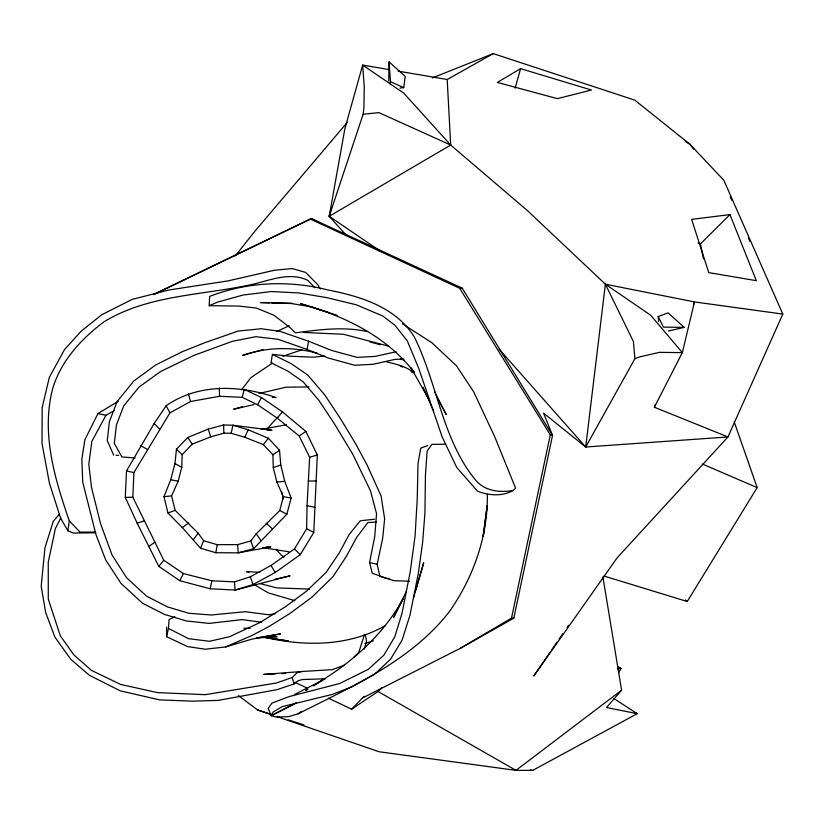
<?xml version="1.0" encoding="UTF-8"?>
<svg xmlns="http://www.w3.org/2000/svg" width="824" height="824" viewBox="0 0 824 824"><rect width="100%" height="100%" fill="white"/><g stroke="black" fill="none" stroke-linecap="round" stroke-linejoin="round"><path stroke-width="1.24" d="M256.501 637.858L280.459 633.872L252.051 639.094L225.632 646.933L205.289 649.24L187.47 646.562L166.582 636.653L166.602 627.146M388.743 80.999L389.052 61.852L405.202 76.385L403.729 87.632L400.083 88.024M306.631 528.761L307.043 505.689L309.649 457.248L299.174 435.947L277.163 418.046L257.572 404.759L242.205 397.343L219.555 396.262L190.581 401.515L169.95 412.834L133.879 472.616L132.849 497.222L163.76 560.248L183.381 573.545L211.83 580.786L234.449 581.878L250.342 576.79L271.003 565.47L294.456 548.969L306.631 528.761L313.789 532.438L300.276 554.665L275.216 572.505L252.999 584.577L235.149 590.066L210.192 588.758L179.838 580.735L158.826 566.387L137.155 523.158L125.289 497.377L126.494 470.957L154.191 423.464L166.118 405.799C198.203 383.242 240.484 385.035 276.112 397.57L272.311 397.374M181.754 467.29L182.145 454.683L192.188 444.157L210.779 436.833L223.881 433.177L231.183 433.29L244.831 437.266L263.33 444.61L272.899 454.786L273.269 467.599L276.864 482.091L283.322 496.676L279.789 510.519L256.243 533.818L250.754 540.977L237.673 544.633L217.268 544.685L203.6 540.719L198.203 533.2L175.182 510.386L171.577 495.883L178.211 481.134L181.754 467.29L174.956 463.593L176.46 449.214L187.79 437.462L208.184 429.129L223.562 424.968L232.873 425.236L272.013 430.241L267.172 430.179M313.789 532.438L317.312 454.972L305.879 431.436L282.508 411.907L261.496 397.559L244.275 389.371L242.205 397.343M367.38 331.557C343.546 326.366 319.218 329.693 295.373 332.844L290.223 327.756L274.104 315.345L256.532 308.104L238.795 306.044L209.214 305.714L209.626 296.444C247.365 281.757 289.049 280.016 328.189 290.017C360.747 296.413 396.045 307.177 414.4 337.15C437.462 383.49 441.952 438.79 475.304 479.753C484.553 491.145 499.447 492.803 513.033 490.486L515.587 488.127L494.647 436.576L473.604 391.678L456.486 365.825L431.869 342.722L402.4 323.801M166.582 636.653L168.436 628.413L169.075 619.576L174.863 616.774M432.332 77.961L493.226 53.622L634.779 100.126L689.832 144.2L723.802 180.198L782.8 314.088L727.963 436.957L585.699 447.02L605.383 284.198L527.391 210.573L450.697 145.055L403.657 93.03L362.663 65.075L344.854 128.843L329.198 216.3L345.204 234.016M380.214 251.062L329.198 216.3L363.127 114.268L363.889 108.531L364.239 86.829L362.663 65.075L389.155 69.597M364.579 634.305L358.759 652.402L353.589 657.552M95.811 532.798L73.315 533.056L67.867 530.78L69.298 520.809C54.662 478.692 40.943 432.806 52.767 388.3C61.213 360.572 81.391 338.716 104.195 321.69C149.422 294.137 204.084 295.507 254.307 283.919C271.498 279.738 290.934 271.766 308.001 280.49L314.85 287.731M324.718 356.04L313.388 357.225L289.368 356.164L272.404 354.382L271.044 362.776L288.112 371.253L303.397 382.048L318.981 400.505L333.957 423.083L352.775 454.22L370.45 490.723L376.558 513.682L374.724 536.62L369.585 562.534L372.304 573.267L386.528 578.407L388.99 578.479M174.956 463.593L170.692 479.784L163.976 496.676L167.931 512.961L182.31 527.535L200.531 548.207L215.826 552.739L217.268 544.685M403.667 359.151L395.19 359.326L373.241 364.249L354.742 365.279L328.271 358.007L307.074 349.448L308.547 341.208L280.098 331.392L261.198 328.735L238.157 331.073L205.392 342.475L182.413 351.663L155.829 364.888L133.735 381.079L117.142 401.525L109.376 421.713L107.275 440.655L113.681 455.188M487.303 494.256C488.076 536.115 473.419 577.315 449.513 611.439C411.31 660.776 352.291 686.341 298.175 713.79L288.637 716.623L276.658 717.117L271.189 715.675L273.043 712.07L282.21 706.652L332.329 694.405L352.239 686.67L374.518 674.331L390.627 659.107L402.071 640.176L409.971 615.198L418.252 573.751L422.588 542.666L424.916 513.383L425.462 474.614L427.11 451.161L431.869 444.383L445.609 444.229M210.192 588.758L211.83 580.786M231.183 433.29L232.873 425.236L248.168 429.767L268.408 438.255L279.521 450.275L280.768 465.004L284.723 481.298L291.14 498.015L286.876 514.207L253.648 548.671L238.27 552.842L215.826 552.739M328.467 698.216L351.652 709.207L362.354 698.062L460.256 648.354L511.508 618.134L550.288 434.866L459.71 288.307L310.442 219.132L153.655 294.652M409.549 581.219L394.274 580.724L379.864 576.316L377.176 564.306L382.686 538.257L384.633 518.821L381.059 495.863L366.948 464.736L355.443 443.436L340.199 418.211L324.759 394.923L307.62 374.941L291.284 363.693L272.404 354.382M460.256 648.354L513.816 618.154L552.533 435.433L543.582 413.143L585.699 447.02L634.892 358.728L633.409 341.527L605.383 284.198L694.477 301.924L782.8 314.088M515.144 88.147L520.572 68.629L591.457 90.032L557.385 98.633L497.346 82.431L520.572 68.629M330.97 210.141L329.198 216.3L450.697 145.055L447.195 79.506L493.226 53.622M413.524 597.936L423.691 562.771L415.976 589.201M389.752 83.832L390.483 81.648L389.052 61.852M550.453 651.722L533.767 676.03L617.135 557.827L727.963 436.957L654.349 407.231L655.265 404.841M693.561 304.313L694.477 301.924L682.344 352.631L654.349 407.231M364.352 649.065L366.526 641.247L365.537 635.489M200.531 548.207L203.6 540.719M244.831 437.266L248.168 429.767M406.304 591.539L393.573 617.475L403.369 598.327C382.789 635.963 349.675 664.505 312.976 685.836M179.838 580.735L183.381 573.545M118.285 401.257L97.943 413.555L84.882 439.707L81.854 459.153L82.73 482.143L95.996 534.725L105.73 560.021L120.932 583.32L142.521 603.24L164.429 614.416L186.492 620.966L209.152 623.397L242.153 619.607L261.723 622.285M60.904 517.76L55.383 528.503L48.256 562.287L48.286 599.11L60.296 635.778L73.892 654.905L91.454 670.386L120.582 684.435L157.538 692.613L205.125 694.684L276.246 683.034L292.273 677.534L296.949 672.724L302.006 671.498L332.175 669.665L344.278 665.298M114.412 410.434L105.915 415.327L91.855 441.355L88.807 464.303L91.474 487.314L100.631 523.92L112.126 555.16L126.597 577.737L146.497 596.133L167.416 606.866L188.778 613.252L211.181 615.003L245.274 611.707L269.036 614.797L275.226 613.705M257.572 404.759L261.496 397.559M603.91 576.007L687.237 601.51L757.163 487.612L734.205 421.857M618.505 672.765L621.141 668.491L617.876 666.626M551.905 649.611L556.983 642.215M559.156 639.043L562.782 633.759M567.139 627.414L568.591 625.303M193.424 539.555L198.203 533.2M241.545 389.814L250.949 377.608L272.435 363.116M235.376 255.842L254.523 231.668L347.419 122.23M263.33 444.61L268.408 438.255M158.826 566.387L163.76 560.248M321.03 681.448L323.471 678.471M59.647 513.97L53.282 521.262L44.949 547.754L41.2 586.245L45.639 612.428L54.909 637.148L70.843 659.365L89.445 675.33L120.232 690.831L159.557 699.875L192.497 701.162L217.927 700.421L277.101 689.647L293.952 683.971L298.144 680.717L302.171 679.563L325.501 678.78M277.163 418.046L282.508 411.907M602.89 576.893L621.595 690.213L606.464 707.528L637.22 713.677L532.747 770.378L515.979 770.358L379.05 751.745L277.091 716.653M351.652 709.207L378.051 691.49L381.667 687.834M703.449 258.849L700.462 243.873L729.94 214.59L756.329 280.685L708.774 272.61L691.635 219.38L729.94 214.59M362.354 698.062L364.208 696.311M621.595 690.213L515.979 770.358L378.051 691.49M298.175 713.79L301.141 711.596M148.598 546.693L154.83 542.182M182.31 527.535L188.655 523.013M272.899 454.786L279.521 450.275M299.174 435.947L305.879 431.436M310.442 219.132L311.379 218.514L462.192 288.132L552.533 435.433L550.288 434.866M314.263 685.29L322.915 680.006L294.642 694.467M427.78 445.578L420.734 448.122L418.015 463.5L417.243 498.932L415.069 536.074L410.156 572.124L402.061 613.138L394.851 636.674L383.799 655.255L368.307 669.335L339.622 683.529L288.966 696.63L271.91 703.119L268.181 708.362L271.189 715.675L296.372 702.748M271.189 715.675L295.538 703.418M153.779 294.312L311.379 218.514L321.525 223.757M385.354 625.529C348.871 646.582 304.561 646.634 264.483 637.271M276.771 331.485L289.214 325.768M513.033 490.486C502.31 496.656 488.756 495.584 477.57 491.217L456.733 467.466L442.107 436.782L418.674 368.225L407.262 340.806L394.964 325.284L382.882 316.066L356.277 304.787L326.881 297.67L298.752 292.932L271.199 291.542L243.183 295.023L217.464 302.14L209.214 305.714M225.632 646.933L251.722 635.613L269.015 626.508L290.099 613.355L311.956 597.163L332.999 576.666L346.348 556.396L356.679 537.351L367.864 522.571L376.393 521.994M282.869 356.298L301.945 349.767M634.892 358.728L639.939 356.823L659.437 352.353L682.344 352.631L650.713 315.252L605.383 284.198M658.644 321.463L658.221 316.55L668.089 312.852L684.25 327.375L668.398 331.011M167.931 512.961L175.182 510.386M273.269 467.599L280.768 465.004M364.97 643.554L373.365 640.845M137.155 523.158L144.375 520.881M309.649 457.248L317.312 454.972M256.8 351.323L242.699 355.371C266.76 347.017 292.757 346.523 317.281 353.249M259.076 393.47L285.938 387.208L309 386.909M242.225 406.788L233.655 409.219L254.05 404.574M257.974 350.993L262.938 349.675M275.206 579.2L290.079 575.811L235.149 590.066L234.449 581.878M396.128 351.735L375.064 356.411L357.225 357.4L331.547 350.427L308.547 341.208M261.28 429.376L286.412 424.793M374.59 519.213L360.263 520.768L349.108 534.632L339.117 553.131L326.16 572.319L306.621 591.096L285.578 606.649L259.797 622.614L229.556 636.705L209.574 641.299L188.511 638.672L168.436 628.413M363.127 114.268L378.916 112.61L450.697 145.055M163.976 496.676L171.577 495.883M276.864 482.091L284.723 481.298M302.006 671.498L263.804 674.403L275.34 673.898M459.71 288.307L462.192 288.132M256.532 637.992L277.08 636.694L265.874 636.602M617.403 668.727L621.141 668.491L618.649 667.873M281.746 673.62L285.588 673.445M308.094 481.082L316.045 480.917M125.289 497.377L132.849 497.222M309.453 589.109L276.812 587.903L259.673 583.485M95.388 532.067L80.082 532.129L69.298 520.809M243.78 628.249L250.166 628.279M511.508 618.134L513.816 618.154M684.25 327.375L663.392 327.128L658.221 316.55M266.111 546.827L270.942 546.879L238.27 552.842L237.673 544.633M269.397 302.758L260.487 302.562L291.233 303.52L311.235 306.786L337.191 315.386M271.941 302.82L292.293 303.284M116.143 455.27L118.605 455.353M303.901 332.453L343.577 334.287L389.021 346.265M259.756 572.309L246.366 571.599L248.817 572.227M135.177 457.948L121.931 456.98L114.299 443.384L116.411 424.978L123.734 405.872L138.957 387.146L160.505 371.583L193.609 355.525L232.368 341.321L255.79 336.697L278.069 339.292L307.074 349.448M530.203 770.007L532.747 770.378M264.545 637.426L288.431 641.01L265.781 637.333M262.702 547.692L289.008 551.792M397.992 71.101L447.195 79.506M283.322 496.676L291.14 498.015M170.692 479.784L178.211 481.134M386.559 361.86C395.922 364.074 405.954 366.371 413.627 372.427M307.043 505.689L314.84 507.337M97.943 413.555L105.915 415.327M126.494 470.957L133.879 472.616M369.585 562.534L377.176 564.306M294.858 600.675L268.243 592.889L254.492 584.731M369.811 341.847L380.307 344.751M400.474 358.986L403.997 360.078M329.518 312.852L300.472 303.675C343.433 315.602 386.384 335.945 414.029 372.129M238.352 695.6L257.675 709.979L271.096 714.315M277.194 716.283L279.635 717.076M288.173 719.826L304.035 724.955M257.675 709.979L271.024 714.573M698.124 242.936L700.462 243.873M634.871 712.729L637.22 713.677L614.034 698.628M702.306 464.005L757.163 487.612M390.483 81.648L403.729 87.632M294.858 682.282L307.609 688.328M279.789 510.519L286.876 514.207M399.372 365.413L402.565 367.113M411.094 371.655L413.236 372.788M140.677 445.691L147.372 449.379M685.527 141.512L689.832 144.2L693.777 149.216M284.126 557.055L281.108 554.974L276.184 549.289M685.259 600.016L687.237 601.51M266.307 523.292L272.239 528.761M176.46 449.214L182.145 454.683M294.456 548.969L300.276 554.665M154.191 423.464L159.568 429.16M499.169 349.232L585.699 447.02M414.184 371.974L411.052 367.957L429.726 400.876M256.243 533.818L260.909 540.513M187.79 437.462L192.188 444.157M271.003 565.47L275.216 572.505M67.867 530.78L60.585 518.09L49.389 483.091L41.993 443.302L42.168 407.736L49.337 377.32L64.56 349.52L81.205 331.145L101.507 314.902L132.149 299.4L169.105 289.976L228.176 280.871L274.701 270.2L292.262 268.572L305.611 272.404L317.879 284.836L320.299 289.1M438.728 400.917L446.186 414.441L434.588 391.719M166.118 405.799L169.95 412.834M423.052 387.239L433.156 410.043M730.26 196.751L731.815 200.284M748.357 237.879L749.912 241.401M250.754 540.977L253.648 548.671M250.342 576.79L252.999 584.577M208.184 429.129L210.779 436.833M188.335 393.718L190.581 401.515M283.157 498.994L281.787 491.763M292.273 677.534L293.952 683.971M223.562 424.968L223.881 433.177M219.318 388.063L219.555 396.262M267.924 428.418A90.764 83.296 78.2 0 1 277.925 417.284M483.389 534.92L483.235 536.311L487.159 505.72L483.389 534.92M307.713 689.214L305.611 690.564L307.774 689.245"/></g></svg>
